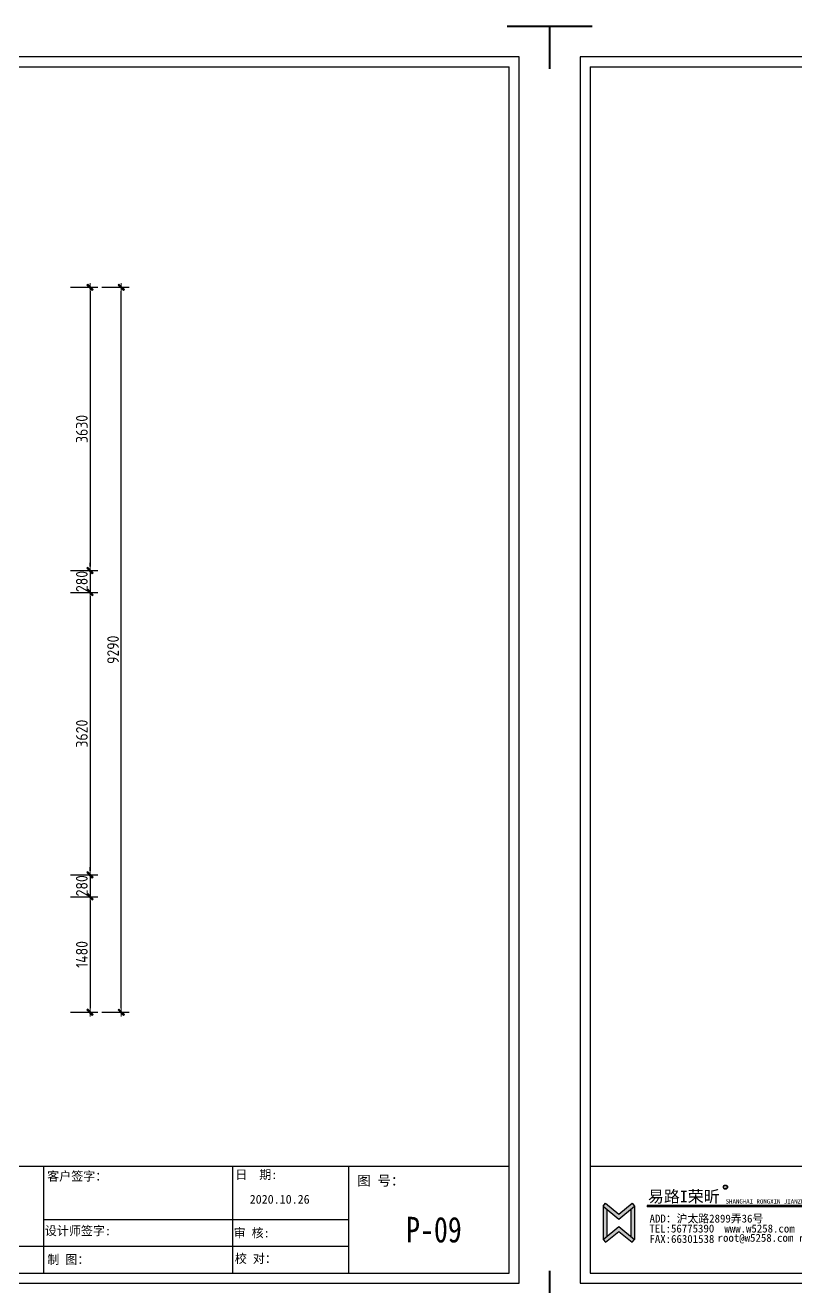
# Model space of a CAD drawing. Header units: millimetres. Extents: x -58733 to 427521, y -235734 to 553534.
# Drawn here: x 289209 to 299084, y -205360 to -189192 of the extents above; entities that cross this region are included whole.
import ezdxf

# ---------------------------------------------------------------- set-up
doc = ezdxf.new("R2010")
doc.units = ezdxf.units.MM
doc.layers.add('图框', color=251, linetype='Continuous')
doc.layers.add('目录文字', color=8, linetype='Continuous')
doc.layers.add('墙体', color=7, linetype='Continuous', lineweight=30)
doc.styles.add('-仿宋_GB2312', font='simsun.ttc', dxfattribs={"width": 0.8})
doc.styles.add('CCD_DIM', font='ARCHS.SHX')
doc.styles.add('YQ_DIM', font='SUPEROS.SHX', dxfattribs={"width": 0.8, "bigfont": 'HZDX.SHX'})
doc.styles.add('宋体', font='simsun.ttc', dxfattribs={"height": 120})
doc.styles.add('英文', font='simhei.ttf')
doc.styles.add('黑体', font='simhei.ttf')
doc.dimstyles.new('海龍1：50', dxfattribs={"dimscale": 50, "dimtxt": 3, "dimasz": 1, "dimexe": 2, "dimexo": 2, "dimgap": 0.6, "dimtad": 1, "dimdec": 0, "dimrnd": 5, "dimdsep": 46, "dimtxsty": 'CCD_DIM', "dimblk": 'WS-cj', "dimcen": 1, "dimclrd": 242, "dimclre": 242, "dimclrt": 2, "dimadec": 0, "dimazin": 2, "dimtfac": 1, "dimtdec": 0, "dimtix": 1, "dimtmove": 2, "dimatfit": 3, "dimldrblk": 'CCD_Leader_Arrow', "dimfxl": 5, "dimfxlon": 1, "dimtolj": 1, "dimarcsym": 0})

# ---------------------------------------------------------------- blocks, each defined once
blk = doc.blocks.new('图框1比60')
h = blk.add_hatch(color=8)
edge = h.paths.add_edge_path()
edge.add_ellipse((163710, 45505), major_axis=(-0.2, 29.4), ratio=1, start_angle=269.6878, end_angle=449.6878)
edge.add_ellipse((163710, 45505), major_axis=(-0.2, 29.4), ratio=1, start_angle=89.5622, end_angle=269.5622)
edge = h.paths.add_edge_path(flags=16)
edge.add_ellipse((163710, 45505), major_axis=(0, 24.9), ratio=1, start_angle=269.966, end_angle=449.966)
edge.add_ellipse((163710, 45505), major_axis=(0, 24.9), ratio=1, start_angle=89.8872, end_angle=269.8872)
h = blk.add_hatch(color=8)
h.paths.add_polyline_path([(162213, 45056), (162434, 45236), (162401, 45277), (162213, 45124), (162025, 45277), (161992, 45236)])
h.paths.add_polyline_path([(162213, 44882), (162401, 44729), (162434, 44770), (162213, 44950), (161992, 44770), (162025, 44729)])
h = blk.add_hatch(color=8)
h.paths.add_polyline_path([(162044, 45193), (161992, 45236), (161992, 44770), (162044, 44813)])
h.paths.add_polyline_path([(162434, 45236), (162381, 45193), (162381, 44813), (162434, 44770)])
blk.add_hatch(color=8).paths.add_polyline_path([(162610, 45245), (162610, 45227), (166263, 45227), (166263, 45245)])
at = {"layer": '目录文字'}
h = blk.add_hatch(color=8, dxfattribs=at)
edge = h.paths.add_edge_path()
edge.add_ellipse((163710, 45505), major_axis=(-0.2, 29.4), ratio=1, start_angle=89.5622, end_angle=269.5622)
edge.add_ellipse((163710, 45505), major_axis=(-0.2, 29.4), ratio=1, start_angle=269.6621, end_angle=449.6621)
edge = h.paths.add_edge_path(flags=16)
edge.add_ellipse((163710, 45505), major_axis=(0, 24.9), ratio=1, start_angle=90.0288, end_angle=270.0288, ccw=False)
edge.add_ellipse((163710, 45505), major_axis=(0, 24.9), ratio=1, start_angle=-89.8872, end_angle=90.1128, ccw=False)
h.paths.add_polyline_path([(163689, 45539), (163733, 45539), (163733, 45472), (163689, 45472)], flags=9)
at = {"color": 8}
for p, q in [((161992, 45236), (162025, 45277)), ((161992, 45236), (161992, 44770)), ((161992, 45236), (162213, 45056)), ((162025, 45277), (162213, 45124)), ((162213, 45124), (162401, 45277)), ((162213, 45056), (162434, 45236)), ((162401, 45277), (162434, 45236)), ((162434, 45236), (162434, 44770)), ((166263, 45245), (162610, 45245)), ((166263, 45227), (162610, 45227)), ((162044, 45193), (162044, 44813)), ((162381, 45193), (162381, 44813)), ((161992, 44770), (162213, 44950)), ((162025, 44729), (162213, 44882)), ((162213, 44950), (162434, 44770)), ((162213, 44882), (162401, 44729)), ((161992, 44770), (162025, 44729)), ((162401, 44729), (162434, 44770))]:
    blk.add_line(p, q, dxfattribs=at)
blk.add_ellipse((163710, 45505, 0), major_axis=(0.1, 29.4), ratio=1, start_param=1.575118209033049, end_param=7.858303516212636, dxfattribs=at)
at = {"layer": '图框', "color": 121}
for p, q in [((161670, 61389), (161670, 44157)), ((186038, 61389), (161670, 61389)), ((186038, 44157), (186038, 61389)), ((161670, 44157), (186038, 44157))]:
    blk.add_line(p, q, dxfattribs=at)
at = {"layer": '图框', "color": 8}
for p, q in [((161809, 61249), (161809, 44297)), ((161809, 61249), (161809, 45797)), ((161809, 61249), (185898, 61249)), ((185898, 44297), (185898, 61249)), ((185898, 45797), (185898, 61249)), ((161809, 45797), (185898, 45797)), ((161809, 45797), (185898, 45797)), ((179360, 44297), (179360, 45797)), ((182010, 45797), (182010, 44297)), ((183644, 44297), (183644, 45797)), ((182010, 45047), (179360, 45047)), ((183644, 45047), (182010, 45047)), ((179360, 44672), (176692, 44672)), ((182010, 44672), (179360, 44672)), ((183644, 44672), (182010, 44672)), ((161809, 44297), (185898, 44297))]:
    blk.add_line(p, q, dxfattribs=at)
at = {"layer": '图框', "color": 121, "const_width": 28.3}
for points in [[(161841, 61818), (161241, 61818), (161241, 61217)], [(185866, 61818), (186467, 61818), (186467, 61217)], [(161841, 43728), (161241, 43728), (161241, 44329)], [(185866, 43728), (186467, 43728), (186467, 44329)]]:
    blk.add_lwpolyline(points, dxfattribs=at)
at = {"layer": '目录文字', "color": 8}
blk.add_line((162610, 45245), (162610, 45227), dxfattribs=at)
blk.add_ellipse((163710, 45505, 0), major_axis=(0.4, 24.9), ratio=1, start_param=1.571448490114663, end_param=7.854633797294249, dxfattribs=at)
for s, height, style, width, p in [('客户签字：', 123.8, '宋体', 0.999898, (179405, 45596)), ('日  期:', 123.8, '宋体', 0.999898, (182048, 45618)), ('图 号：', 139.1, '宋体', 0.999898, (183761, 45526)), ('易路I荣昕', 164.1, '黑体', 0.999898, (162621, 45292)), ('R', 44.9, 'YQ_DIM', 0.8, (163698, 45483, 0)), ('2020.10.26', 123.8, '宋体', 0.999898, (182251, 45272)), ('SHANGHAI RONGXIN JIANZHU ZHUANGSHI SHEJI GONGCHENG CO.,LTD', 61.54, '英文', 0.999898, (163713, 45273)), ('ADD：沪太路2899弄36号', 111.72, '英文', 0.999898, (162644, 45007)), ('TEL:56775390', 111.72, '英文', 0.999898, (162641, 44867)), ('root@w5258.com rxw5258@yahoo.com.cn', 111.72, '英文', 0.999898, (163600, 44737)), ('www.w5258.com', 111.72, '英文', 0.999898, (163695, 44867)), ('设计师签字:', 123.8, '宋体', 0.999898, (179372, 44829)), ('审 核:', 123.8, '宋体', 0.999898, (182025, 44798)), ('FAX:66301538', 111.72, '英文', 0.999898, (162642, 44721)), ('制 图：', 123.8, '宋体', 0.999898, (179407, 44425)), ('校 对：', 123.8, '宋体', 0.999898, (182041, 44438))]:
    blk.add_text(s, height=height, dxfattribs=dict(at, style=style, width=width)).set_placement(p)
blk = doc.blocks.new('WS-cj')
blk.add_hatch(color=1).paths.add_polyline_path([(0.59, 0.82), (-0.82, -0.59), (-0.59, -0.82), (0.82, 0.59)])
at = {"color": 1, "linetype": 'ByBlock', "lineweight": 0}
for p, q in [((-1.1, 0), (0, 0)), ((0, 0), (1.1, 0))]:
    blk.add_line(p, q, dxfattribs=at)
at = {"color": 1}
blk.add_lwpolyline([(0.59, 0.82), (-0.82, -0.59), (-0.59, -0.82), (0.82, 0.59)], close=True, dxfattribs=at)
blk = doc.blocks.new('*D1093')
at = {"color": 242, "lineweight": -2}
for p, q in [((243777, -192551), (244127, -192551)), ((244027, -192601), (244027, -196131)), ((243777, -196181), (244127, -196181))]:
    blk.add_line(p, q, dxfattribs=at)
at = {"layer": 'Defpoints', "color": 0}
for p in [(243627, -192551), (243627, -196181), (244027, -196181)]:
    blk.add_point(p, dxfattribs=at)
at = {"color": 242, "lineweight": -2, "xscale": 50, "yscale": 50, "zscale": 50}
for p, rotation in [((244027, -192551), 90), ((244027, -196181), 270)]:
    blk.add_blockref('WS-cj', p, dxfattribs=dict(at, rotation=rotation))
at = {"color": 2, "insert": (243922, -194366), "char_height": 150, "attachment_point": 5, "rotation": 90, "style": 'CCD_DIM'}
blk.add_mtext('\\A1;3630', dxfattribs=at)
blk = doc.blocks.new('CCD_Leader_Arrow')
at = {"color": 1, "linetype": 'ByBlock'}
blk.add_line((0, 0), (-1, 0), dxfattribs=at)
for points in [[(-0.86, 0.67), (-0.6, 0.85), (-0.24, 0), (0, 0)], [(-0.86, -0.67), (-0.6, -0.85), (-0.24, 0), (0, 0)]]:
    blk.add_solid(points, dxfattribs=at)
blk = doc.blocks.new('*D1094')
at = {"color": 242, "lineweight": -2}
for p, q in [((244027, -196131), (244027, -196081)), ((243777, -196181), (244127, -196181)), ((244027, -196181), (244027, -196461)), ((243777, -196461), (244127, -196461)), ((244027, -196511), (244027, -196561))]:
    blk.add_line(p, q, dxfattribs=at)
at = {"layer": 'Defpoints', "color": 0}
for p in [(243627, -196181), (243627, -196461), (244027, -196461)]:
    blk.add_point(p, dxfattribs=at)
at = {"color": 242, "lineweight": -2, "xscale": 50, "yscale": 50, "zscale": 50}
for p, rotation in [((244027, -196181), 270), ((244027, -196461), 90)]:
    blk.add_blockref('WS-cj', p, dxfattribs=dict(at, rotation=rotation))
at = {"color": 2, "insert": (243922, -196321), "char_height": 150, "attachment_point": 5, "rotation": 90, "style": 'CCD_DIM'}
blk.add_mtext('\\A1;280', dxfattribs=at)
blk = doc.blocks.new('*D1095')
at = {"color": 242, "lineweight": -2}
for p, q in [((243777, -196461), (244127, -196461)), ((244027, -196511), (244027, -200031)), ((243777, -200081), (244127, -200081))]:
    blk.add_line(p, q, dxfattribs=at)
at = {"layer": 'Defpoints', "color": 0}
for p in [(243627, -196461), (243627, -200081), (244027, -200081)]:
    blk.add_point(p, dxfattribs=at)
at = {"color": 242, "lineweight": -2, "xscale": 50, "yscale": 50, "zscale": 50}
for p, rotation in [((244027, -196461), 90), ((244027, -200081), 270)]:
    blk.add_blockref('WS-cj', p, dxfattribs=dict(at, rotation=rotation))
at = {"color": 2, "insert": (243922, -198271), "char_height": 150, "attachment_point": 5, "rotation": 90, "style": 'CCD_DIM'}
blk.add_mtext('\\A1;3620', dxfattribs=at)
blk = doc.blocks.new('*D1096')
at = {"color": 242, "lineweight": -2}
for p, q in [((244027, -200031), (244027, -199981)), ((243777, -200081), (244127, -200081)), ((244027, -200081), (244027, -200361)), ((243777, -200361), (244127, -200361)), ((244027, -200411), (244027, -200461))]:
    blk.add_line(p, q, dxfattribs=at)
at = {"layer": 'Defpoints', "color": 0}
for p in [(243627, -200081), (243627, -200361), (244027, -200361)]:
    blk.add_point(p, dxfattribs=at)
at = {"color": 242, "lineweight": -2, "xscale": 50, "yscale": 50, "zscale": 50}
for p, rotation in [((244027, -200081), 270), ((244027, -200361), 90)]:
    blk.add_blockref('WS-cj', p, dxfattribs=dict(at, rotation=rotation))
at = {"color": 2, "insert": (243922, -200221), "char_height": 150, "attachment_point": 5, "rotation": 90, "style": 'CCD_DIM'}
blk.add_mtext('\\A1;280', dxfattribs=at)
blk = doc.blocks.new('*D1097')
at = {"color": 242, "lineweight": -2}
for p, q in [((243777, -200361), (244127, -200361)), ((244027, -200411), (244027, -201791)), ((243777, -201841), (244127, -201841))]:
    blk.add_line(p, q, dxfattribs=at)
at = {"layer": 'Defpoints', "color": 0}
for p in [(243627, -200361), (243627, -201841), (244027, -201841)]:
    blk.add_point(p, dxfattribs=at)
at = {"color": 242, "lineweight": -2, "xscale": 50, "yscale": 50, "zscale": 50}
for p, rotation in [((244027, -200361), 90), ((244027, -201841), 270)]:
    blk.add_blockref('WS-cj', p, dxfattribs=dict(at, rotation=rotation))
at = {"color": 2, "insert": (243922, -201101), "char_height": 150, "attachment_point": 5, "rotation": 90, "style": 'CCD_DIM'}
blk.add_mtext('\\A1;1480', dxfattribs=at)
blk = doc.blocks.new('*D1098')
at = {"color": 242, "lineweight": -2}
for p, q in [((244177, -192551), (244527, -192551)), ((244427, -201791), (244427, -192601)), ((244177, -201841), (244527, -201841))]:
    blk.add_line(p, q, dxfattribs=at)
at = {"layer": 'Defpoints', "color": 0}
for p in [(243627, -192551), (244427, -192551), (243627, -201841)]:
    blk.add_point(p, dxfattribs=at)
at = {"color": 242, "lineweight": -2, "xscale": 50, "yscale": 50, "zscale": 50}
for p, rotation in [((244427, -192551), 90), ((244427, -201841), 270)]:
    blk.add_blockref('WS-cj', p, dxfattribs=dict(at, rotation=rotation))
at = {"color": 2, "insert": (244322, -197196), "char_height": 150, "attachment_point": 5, "rotation": 90, "style": 'CCD_DIM'}
blk.add_mtext('\\A1;9290', dxfattribs=at)
blk = doc.blocks.new('天花图')
for base, p1, p2, picture, middle in [((244027.3, -196180.6), (243627.3, -192550.6), (243627.3, -196180.6), '*D1093', (243922.3, -194365.6)), ((244427.3, -192550.6), (243627.3, -201840.6), (243627.3, -192550.6), '*D1098', (244322.3, -197195.6)), ((244027.3, -196460.6), (243627.3, -196180.6), (243627.3, -196460.6), '*D1094', (243922.3, -196320.6)), ((244027.3, -200080.6), (243627.3, -196460.6), (243627.3, -200080.6), '*D1095', (243922.3, -198270.6)), ((244027.3, -200360.6), (243627.3, -200080.6), (243627.3, -200360.6), '*D1096', (243922.3, -200220.6)), ((244027.3, -201840.6), (243627.3, -200360.6), (243627.3, -201840.6), '*D1097', (243922.3, -201100.6))]:
    dim = blk.add_linear_dim(base=base, p1=p1, p2=p2, angle=90, dimstyle='海龍1：50')
    dim.commit()
    dim.dimension.update_dxf_attribs({"geometry": picture, "text_midpoint": middle})

msp = doc.modelspace()

# ---------------------------------------------------------------- block references
msp.add_blockref('天花图', (46012.4, 0))
at = {"layer": '墙体', "color": 0, "xscale": 0.9120113186390109, "yscale": 0.9120113186390109, "zscale": 0.9120113186390109}
for p in [(125871.1, -245583.6), (148877.4, -245583.6)]:
    msp.add_blockref('图框1比60', p, dxfattribs=at)

# ---------------------------------------------------------------- texts
at = {"layer": '目录文字', "insert": (294090, -204463.5), "char_height": 327.869, "attachment_point": 1, "style": '-仿宋_GB2312'}
msp.add_mtext('{\\fNSimSun|b0|i0|c134|p49;P-09}', dxfattribs=at)

doc.saveas('drawing.dxf')
